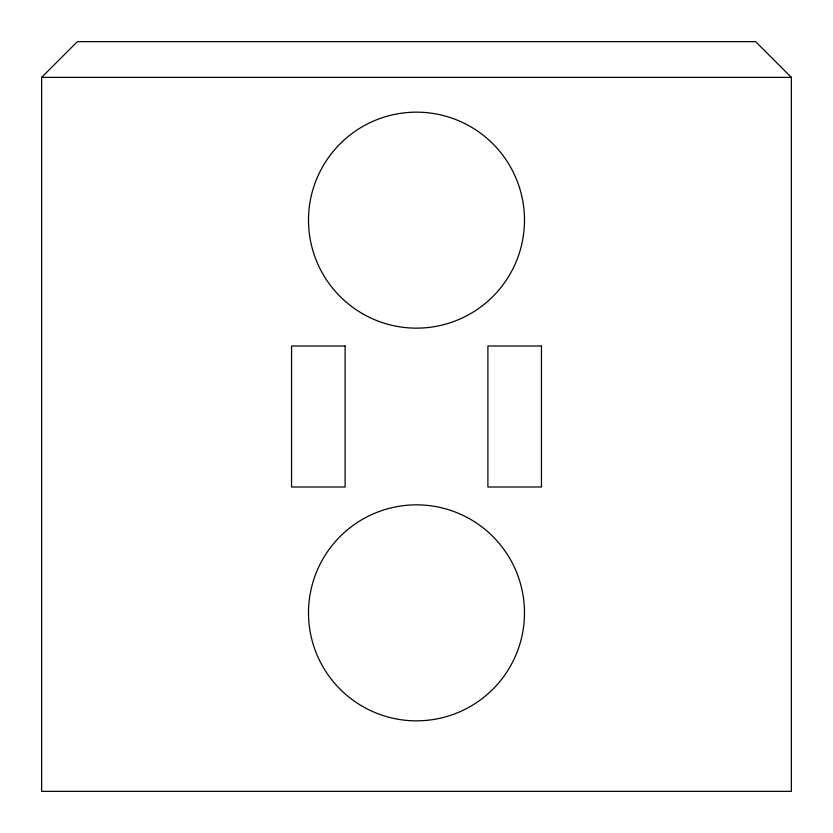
<?xml version="1.0" encoding="UTF-8"?>
<svg xmlns="http://www.w3.org/2000/svg" width="833" height="833" viewBox="0 0 833 833"><rect width="100%" height="100%" fill="white"/><g stroke="black" fill="none" stroke-linecap="round" stroke-linejoin="round"><path stroke-width="1.25" d="M41.65 77.354L77.354 41.65L755.646 41.65L791.35 77.354L791.35 791.35L41.65 791.35L41.65 77.354L791.35 77.354M345.101 345.997L291.55 345.997L291.55 487.003L345.101 487.003L345.101 345.997M541.45 345.997L487.899 345.997L487.899 487.003L541.45 487.003L541.45 345.997M362.501 313.677A107.988 107.988 0 0 0 524.488 220.151A107.988 107.988 0 0 0 362.501 126.626A107.988 107.988 0 0 0 362.501 313.677M362.501 706.374A107.988 107.988 0 0 0 524.488 612.849A107.988 107.988 0 0 0 362.501 519.323A107.988 107.988 0 0 0 362.501 706.374"/></g></svg>
